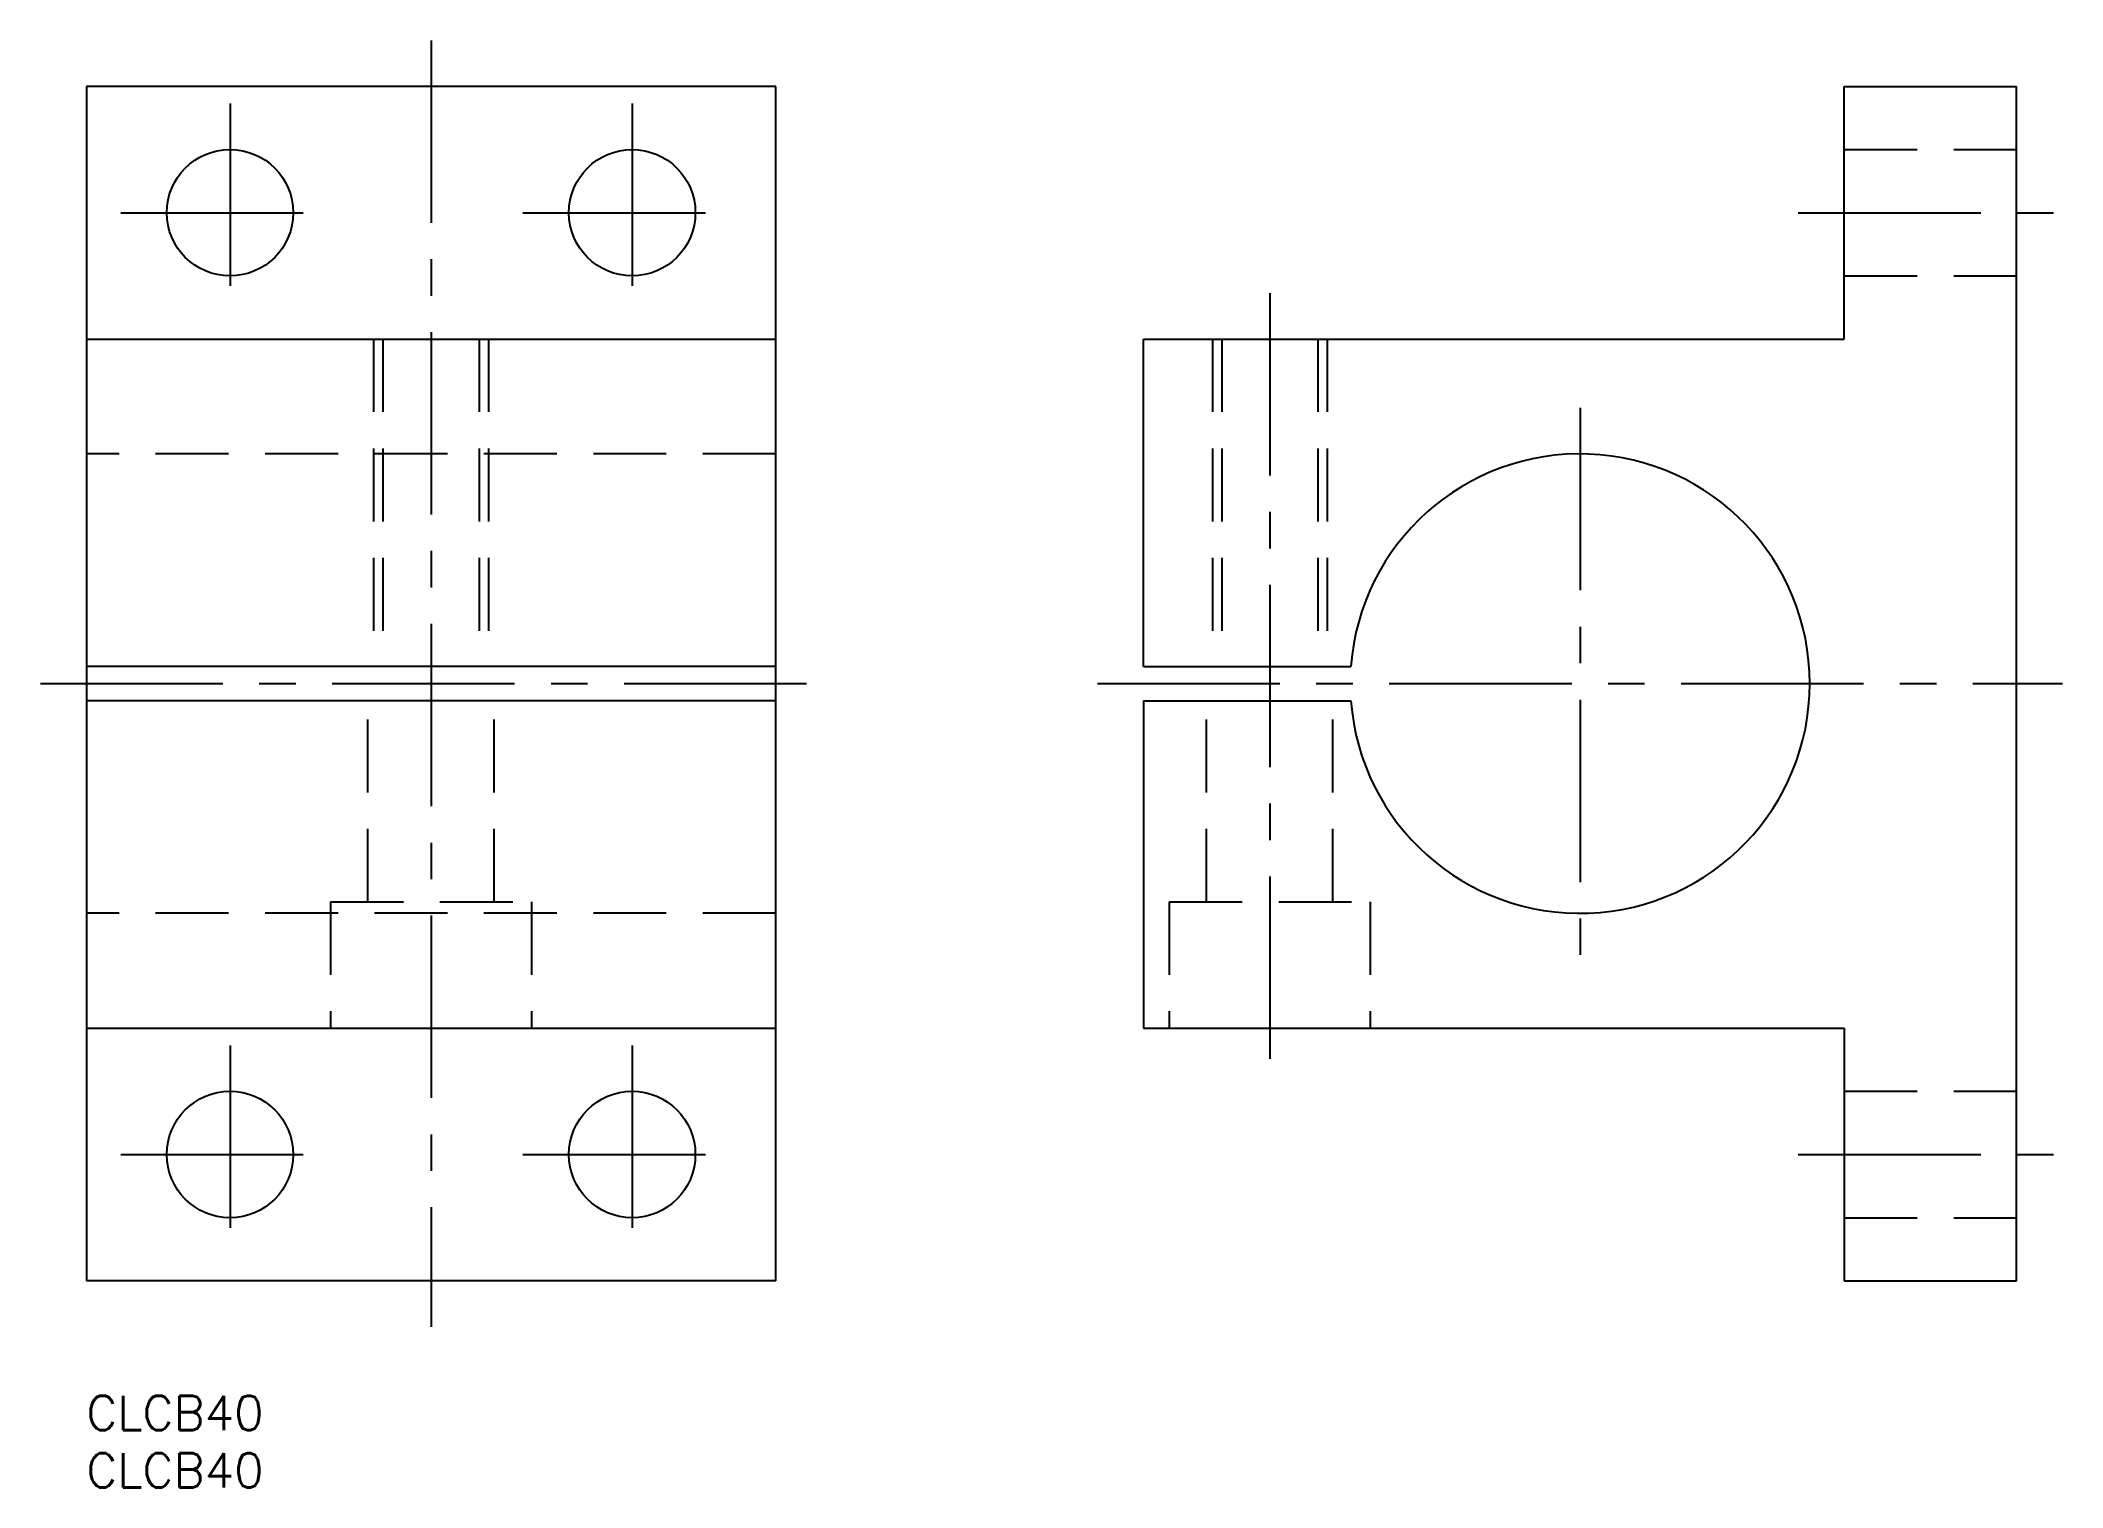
# Model space of a CAD drawing. Extents: x -4 to 172, y -8 to 118.
import ezdxf

# ---------------------------------------------------------------- set-up
doc = ezdxf.new("R2010")
doc.units = 0
doc.header["$LTSCALE"] = 0.5
doc.linetypes.add('CENTER', pattern=[50.8, 31.75, -6.35, 6.35, -6.35])
doc.linetypes.add('DASHED', pattern=[19.05, 12.7, -6.35])
for name, color, linetype in [('MSM_CENTER', 1, 'CENTER'), ('MSM_CONTINUOUS', 7, 'CONTINUOUS'), ('MSM_DASHED', 4, 'DASHED'), ('MSM_PART_NUMBER', 7, 'CONTINUOUS')]:
    doc.layers.add(name, color=color, linetype=linetype)
doc.styles.get("Standard").update_dxf_attribs({"font": 'txt.shx', "height": 3, "bigfont": 'bigfont.shx'})

# ---------------------------------------------------------------- blocks, each defined once
blk = doc.blocks.new('*U2')
at = {"layer": 'MSM_PART_NUMBER'}
blk.add_text('CLCB40', height=3, dxfattribs=at).set_placement((0, -3))
blk = doc.blocks.new('*U3')
at = {"layer": 'MSM_PART_NUMBER'}
blk.add_text('CLCB40', height=3, dxfattribs=at).set_placement((0, -8))

msp = doc.modelspace()

# ---------------------------------------------------------------- linework, layer by layer
at = {"layer": 'MSM_CENTER'}
for p, q in [((30, 118), (30, 6)), ((12.5, 112.5), (12.5, 93.5)), ((47.5, 112.5), (47.5, 93.5)), ((3, 103), (22, 103)), ((38, 103), (57, 103)), ((149, 103), (172, 103)), ((103, 96), (103, 28)), ((130, 86), (130, 38)), ((-4, 62), (64, 62)), ((88, 62), (172, 62)), ((12.5, 30.5), (12.5, 11.5)), ((47.5, 30.5), (47.5, 11.5)), ((3, 21), (22, 21)), ((38, 21), (57, 21)), ((149, 21), (172, 21))]:
    msp.add_line(p, q, dxfattribs=at)
at = {"layer": 'MSM_CONTINUOUS'}
for p, q in [((0, 114), (0, 10)), ((60, 114), (0, 114)), ((60, 10), (60, 114)), ((153, 92), (153, 114)), ((153, 114), (168, 114)), ((168, 10), (168, 114)), ((0, 92), (60, 92)), ((92, 92), (153, 92)), ((92, 63.5), (92, 92)), ((60, 63.5), (0, 63.5)), ((92, 63.5), (110.056, 63.5)), ((60, 60.5), (0, 60.5)), ((92, 60.5), (110.056, 60.5)), ((92, 60.5), (92, 32)), ((0, 32), (60, 32)), ((92, 32), (153, 32)), ((153, 32), (153, 10)), ((60, 10), (0, 10)), ((153, 10), (168, 10))]:
    msp.add_line(p, q, dxfattribs=at)
for centre in [(12.5, 103), (47.5, 103), (12.5, 21), (47.5, 21)]:
    msp.add_circle(centre, 5.5, dxfattribs=at)
msp.add_arc((130, 62), 20, 184.30122, 175.69878, dxfattribs=at)
at = {"layer": 'MSM_DASHED'}
for p, q in [((153, 108.5), (168, 108.5)), ((153, 97.5), (168, 97.5)), ((25, 92), (25, 63.5)), ((25.812, 92), (25.812, 63.5)), ((34.188, 92), (34.188, 63.5)), ((35, 92), (35, 63.5)), ((98, 92), (98, 63.5)), ((98.812, 92), (98.812, 63.5)), ((107.188, 92), (107.188, 63.5)), ((108, 92), (108, 63.5)), ((60, 82), (0, 82)), ((24.5, 43), (24.5, 60.5)), ((35.5, 43), (35.5, 60.5)), ((97.5, 43), (97.5, 60.5)), ((108.5, 43), (108.5, 60.5)), ((21.25, 43), (38.75, 43)), ((21.25, 43), (21.25, 32)), ((38.75, 43), (38.75, 32)), ((94.25, 43), (111.75, 43)), ((94.25, 43), (94.25, 32)), ((111.75, 43), (111.75, 32)), ((60, 42), (0, 42)), ((153, 26.5), (168, 26.5)), ((153, 15.5), (168, 15.5))]:
    msp.add_line(p, q, dxfattribs=at)

# ---------------------------------------------------------------- block references
at = {"layer": 'MSM_CONTINUOUS'}
for name in ['*U2', '*U3']:
    msp.add_blockref(name, (0, 0), dxfattribs=at)

doc.saveas('drawing.dxf')
